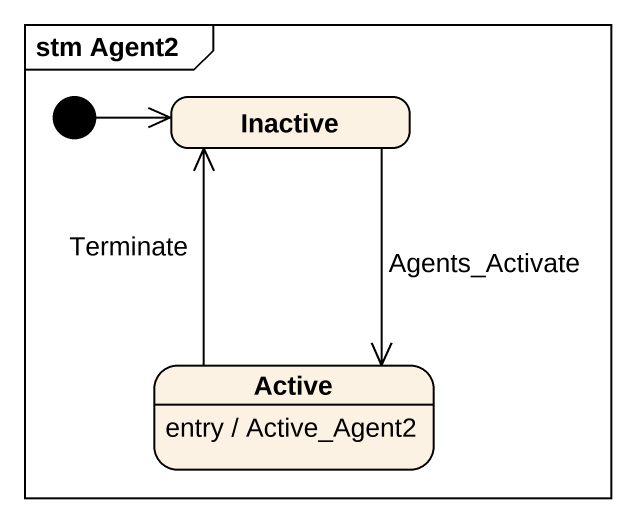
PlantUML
@startuml
mainframe stm Agent2
hide empty description
state Inactive
state Active
Active : entry / Active_Agent2
[*] -right-> Inactive
Inactive --> Active : Agents_Activate
Active -up-> Inactive : Terminate
@enduml
